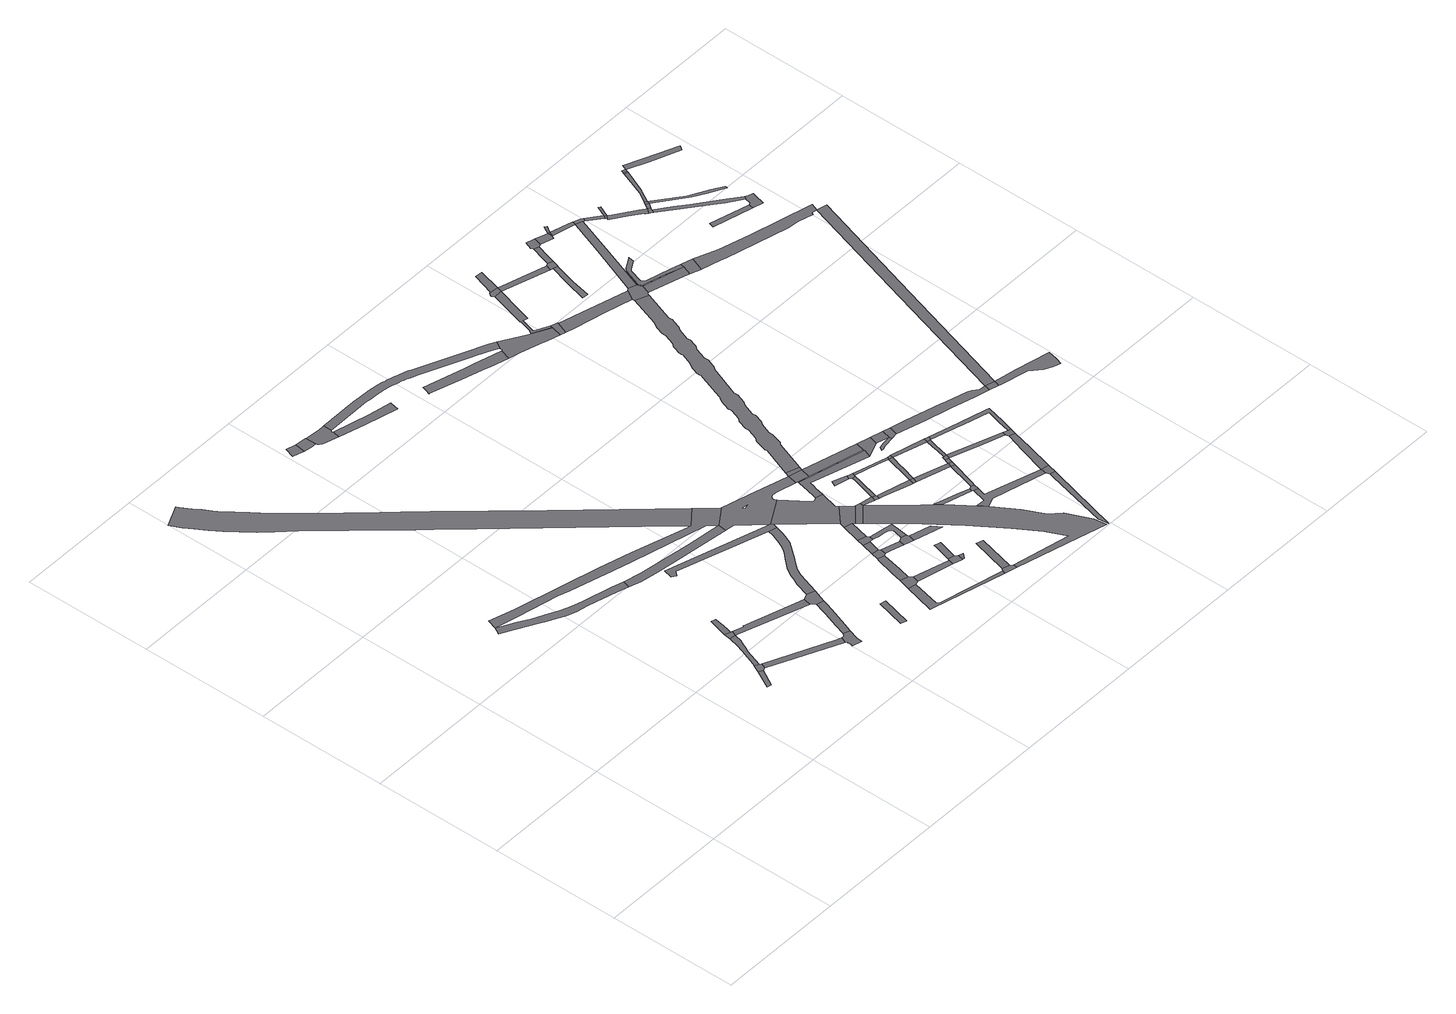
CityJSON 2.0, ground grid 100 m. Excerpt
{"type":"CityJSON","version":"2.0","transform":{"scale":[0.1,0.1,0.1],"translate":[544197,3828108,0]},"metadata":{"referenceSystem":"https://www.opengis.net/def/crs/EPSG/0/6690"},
"CityObjects":{
"road1":{"type":"Road","attributes":{"RoadStructureAttribute.sectionType":"1"},"geometry":[{"type":"MultiSurface","lod":"1","boundaries":[[[0,1,2,3]]]}]},
"road2":{"type":"Road","geometry":[{"type":"MultiSurface","lod":"1","boundaries":[[[4,0,3,5,6,7]]]}]},
"road3":{"type":"Road","attributes":{"RoadStructureAttribute.sectionType":"1"},"geometry":[{"type":"MultiSurface","lod":"1","boundaries":[[[8,9,10,11,12,13,14,15,16,17,18,19,20,21,22,23,24,25,26,27,28,29]]]}]},
"road4":{"type":"Road","attributes":{"RoadStructureAttribute.sectionType":"1"},"geometry":[{"type":"MultiSurface","lod":"1","boundaries":[[[30,31,32,33,34,4,7,35,36,37,38,39,40]]]}]},
"road5":{"type":"Road","geometry":[{"type":"MultiSurface","lod":"1","boundaries":[[[41,30,40,42,43]]]}]},
"road6":{"type":"Road","attributes":{"RoadStructureAttribute.sectionType":"1"},"geometry":[{"type":"MultiSurface","lod":"1","boundaries":[[[44,45,6,5,46,47]]]}]},
"road7":{"type":"Road","geometry":[{"type":"MultiSurface","lod":"1","boundaries":[[[48,49,50,51,52,41,43]]]}]},
"road8":{"type":"Road","attributes":{"function":"1","RoadStructureAttribute.sectionType":"7"},"geometry":[{"type":"MultiSurface","lod":"1","boundaries":[[[53,54,55,56,57,58,59,60,61,62,63,64,65,66,67,68,69,70,71,72,73,74,75,76,77,78,79,80,81,82,83,84,85,86]]]}]},
"road9":{"type":"Road","attributes":{"RoadStructureAttribute.sectionType":"1"},"geometry":[{"type":"MultiSurface","lod":"1","boundaries":[[[87,88,89,42,40,90,91,92,93]]]}]},
"road10":{"type":"Road","attributes":{"RoadStructureAttribute.sectionType":"1"},"geometry":[{"type":"MultiSurface","lod":"1","boundaries":[[[94,95,96,97,98,99,100,17,101,102,103,104,105,106,107,108,109,86,85]]]}]},
"road11":{"type":"Road","attributes":{"RoadStructureAttribute.sectionType":"1"},"geometry":[{"type":"MultiSurface","lod":"1","boundaries":[[[110,111,112,47,46,113,114,115,116,117,118,119,120]]]}]},
"road12":{"type":"Road","attributes":{"RoadStructureAttribute.sectionType":"1"},"geometry":[{"type":"MultiSurface","lod":"1","boundaries":[[[121,122,123,124,125,126,110,120,127,128,129,130]]]}]},
"road13":{"type":"Road","geometry":[{"type":"MultiSurface","lod":"1","boundaries":[[[131,132,133,134,135]]]}]},
"road14":{"type":"Road","geometry":[{"type":"MultiSurface","lod":"1","boundaries":[[[136,93,92,137,138,121,130,139]]]}]},
"road15":{"type":"Road","attributes":{"RoadStructureAttribute.sectionType":"1"},"geometry":[{"type":"MultiSurface","lod":"1","boundaries":[[[140,141,142,29,28,143,144,145,146,147,108]]]}]},
"road16":{"type":"Road","attributes":{"RoadStructureAttribute.sectionType":"1"},"geometry":[{"type":"MultiSurface","lod":"1","boundaries":[[[135,134,148,149,150]]]}]},
"road17":{"type":"Road","attributes":{"RoadStructureAttribute.sectionType":"1"},"geometry":[{"type":"MultiSurface","lod":"1","boundaries":[[[151,152,153,154]]]}]},
"road18":{"type":"Road","geometry":[{"type":"MultiSurface","lod":"1","boundaries":[[[155,156,157,158,150,149,159,160,161,162,163,164,165,166,167,168,169,170,171]]]}]},
"road19":{"type":"Road","geometry":[{"type":"MultiSurface","lod":"1","boundaries":[[[172,173,174,175,176,177,178,179]]]}]},
"road20":{"type":"Road","attributes":{"RoadStructureAttribute.sectionType":"1"},"geometry":[{"type":"MultiSurface","lod":"1","boundaries":[[[176,180,181,182,183,184,185,186,187,188,189,190,136,139,191,192,193,194,195,196,197,198,199,177]]]}]},
"road21":{"type":"Road","geometry":[{"type":"MultiSurface","lod":"1","boundaries":[[[200,201,202,203,204,205]]]}]},
"road22":{"type":"Road","attributes":{"RoadStructureAttribute.sectionType":"1"},"geometry":[{"type":"MultiSurface","lod":"1","boundaries":[[[206,207,208,209,210,211,212,165,164]]]}]},
"road23":{"type":"Road","attributes":{"RoadStructureAttribute.sectionType":"1"},"geometry":[{"type":"MultiSurface","lod":"1","boundaries":[[[213,214,215,200,205,216,217,218]]]}]},
"road24":{"type":"Road","attributes":{"RoadStructureAttribute.sectionType":"1"},"geometry":[{"type":"MultiSurface","lod":"1","boundaries":[[[201,219,220,221,222,223,224,225,202]]]}]},
"road25":{"type":"Road","attributes":{"RoadStructureAttribute.sectionType":"1"},"geometry":[{"type":"MultiSurface","lod":"1","boundaries":[[[204,203,226,227]]]}]},
"road26":{"type":"Road","geometry":[{"type":"MultiSurface","lod":"1","boundaries":[[[228,213,218,229,230,231]]]}]},
"road27":{"type":"Road","attributes":{"RoadStructureAttribute.sectionType":"1"},"geometry":[{"type":"MultiSurface","lod":"1","boundaries":[[[232,228,231,233,234]]]}]},
"road28":{"type":"Road","geometry":[{"type":"MultiSurface","lod":"1","boundaries":[[[235,232,234,236,237,238,239]]]}]},
"road29":{"type":"Road","attributes":{"RoadStructureAttribute.sectionType":"1"},"geometry":[{"type":"MultiSurface","lod":"1","boundaries":[[[230,229,240,241,242]]]}]},
"road30":{"type":"Road","geometry":[{"type":"MultiSurface","lod":"1","boundaries":[[[243,244,245,246,247,248,249,250,109,108,147,251,252,179,253,254],[255,256,257,258]]]}]},
"road31":{"type":"Road","attributes":{"RoadStructureAttribute.sectionType":"1"},"geometry":[{"type":"MultiSurface","lod":"1","boundaries":[[[259,235,239,260]]]}]},
"road32":{"type":"Road","geometry":[{"type":"MultiSurface","lod":"1","boundaries":[[[261,227,226,262,263,264]]]}]},
"road33":{"type":"Road","geometry":[{"type":"MultiSurface","lod":"1","boundaries":[[[265,266,267,268,269,253,179,178,270,271,272,273,274]]]}]},
"road34":{"type":"Road","attributes":{"RoadStructureAttribute.sectionType":"1"},"geometry":[{"type":"MultiSurface","lod":"1","boundaries":[[[275,276,277,278,279,238,237,280,281,282,283,284,285,286,287]]]}]},
"road35":{"type":"Road","geometry":[{"type":"MultiSurface","lod":"1","boundaries":[[[286,242,241,288,289,290,287]]]}]},
"road36":{"type":"Road","geometry":[{"type":"MultiSurface","lod":"1","boundaries":[[[291,292,263,262]]]}]},
"road37":{"type":"Road","attributes":{"RoadStructureAttribute.sectionType":"1"},"geometry":[{"type":"MultiSurface","lod":"1","boundaries":[[[293,294,295,296,261,264]]]}]},
"road38":{"type":"Road","geometry":[{"type":"MultiSurface","lod":"1","boundaries":[[[297,223,222,298,299,300]]]}]},
"road39":{"type":"Road","geometry":[{"type":"MultiSurface","lod":"1","boundaries":[[[271,270,259,260,301,302]]]}]},
"road40":{"type":"Road","attributes":{"RoadStructureAttribute.sectionType":"1"},"geometry":[{"type":"MultiSurface","lod":"1","boundaries":[[[303,304,305,306,307,308,309,310,311,312,313,314,315,316,317,318,319,171,170,320,321,322,323,324,325,326,327,328,329,330,331,332,333,334,335,336,337,338,339,340]]]}]},
"road41":{"type":"Road","attributes":{"RoadStructureAttribute.sectionType":"1"},"geometry":[{"type":"MultiSurface","lod":"1","boundaries":[[[341,342,297,300]]]}]},
"road42":{"type":"Road","geometry":[{"type":"MultiSurface","lod":"1","boundaries":[[[302,301,343,344,345]]]}]},
"road43":{"type":"Road","attributes":{"RoadStructureAttribute.sectionType":"1"},"geometry":[{"type":"MultiSurface","lod":"1","boundaries":[[[346,347,289,288]]]}]},
"road44":{"type":"Road","geometry":[{"type":"MultiSurface","lod":"1","boundaries":[[[345,344,348,349]]]}]},
"road45":{"type":"Road","geometry":[{"type":"MultiSurface","lod":"1","boundaries":[[[249,248,350,351]]]}]},
"road46":{"type":"Road","geometry":[{"type":"MultiSurface","lod":"1","boundaries":[[[349,348,352,353,354]]]}]},
"road47":{"type":"Road","attributes":{"RoadStructureAttribute.sectionType":"1"},"geometry":[{"type":"MultiSurface","lod":"1","boundaries":[[[355,249,351,356]]]}]},
"road48":{"type":"Road","attributes":{"RoadStructureAttribute.sectionType":"1"},"geometry":[{"type":"MultiSurface","lod":"1","boundaries":[[[357,358,359,360,361,362,363,364,365,366,367,368,369,370]]]}]},
"road49":{"type":"Road","geometry":[{"type":"MultiSurface","lod":"1","boundaries":[[[371,372,373,374,375,376,377]]]}]},
"road50":{"type":"Road","attributes":{"function":"1","RoadStructureAttribute.sectionType":"6"},"geometry":[{"type":"MultiSurface","lod":"1","boundaries":[[[378,379,349,354,380,381]]]}]},
"road51":{"type":"Road","attributes":{"function":"1","RoadStructureAttribute.sectionType":"7"},"geometry":[{"type":"MultiSurface","lod":"1","boundaries":[[[382,344,343,383,384,385,386,387,299,298,388,389,390,391,392,393,394,395]]]}]},
"road52":{"type":"Road","geometry":[{"type":"MultiSurface","lod":"1","boundaries":[[[396,377,376,378,381,397,398]]]}]},
"road53":{"type":"Road","geometry":[{"type":"MultiSurface","lod":"1","boundaries":[[[399,353,352,400,401,402,403]]]}]},
"road54":{"type":"Road","attributes":{"RoadStructureAttribute.sectionType":"1"},"geometry":[{"type":"MultiSurface","lod":"1","boundaries":[[[404,405,406,407,274,273,408,409,410,411,412,413]]]}]},
"road55":{"type":"Road","attributes":{"RoadStructureAttribute.sectionType":"1"},"geometry":[{"type":"MultiSurface","lod":"1","boundaries":[[[414,415,416,417,395,418,419,420]]]}]},
"road56":{"type":"Road","attributes":{"RoadStructureAttribute.sectionType":"1"},"geometry":[{"type":"MultiSurface","lod":"1","boundaries":[[[351,350,421,422]]]}]},
"road57":{"type":"Road","geometry":[{"type":"MultiSurface","lod":"1","boundaries":[[[403,402,423,424,425]]]}]},
"road58":{"type":"Road","attributes":{"RoadStructureAttribute.sectionType":"1"},"geometry":[{"type":"MultiSurface","lod":"1","boundaries":[[[426,398,397,427,428,429]]]}]},
"road59":{"type":"Road","geometry":[{"type":"MultiSurface","lod":"1","boundaries":[[[428,430,431,432,403,425,433,434,435,436]]]}]},
"road60":{"type":"Road","geometry":[{"type":"MultiSurface","lod":"1","boundaries":[[[437,420,419,438,439,440]]]}]},
"road61":{"type":"Road","attributes":{"function":"1","RoadStructureAttribute.sectionType":"6"},"geometry":[{"type":"MultiSurface","lod":"1","boundaries":[[[424,423,441,442]]]}]},
"road62":{"type":"Road","geometry":[{"type":"MultiSurface","lod":"1","boundaries":[[[443,429,428,436]]]}]},
"road63":{"type":"Road","geometry":[{"type":"MultiSurface","lod":"1","boundaries":[[[441,444,445,437,440,446,447,448]]]}]},
"road64":{"type":"Road","geometry":[{"type":"MultiSurface","lod":"1","boundaries":[[[422,421,449,413,412,450,451]]]}]},
"road65":{"type":"Road","attributes":{"RoadStructureAttribute.sectionType":"1"},"geometry":[{"type":"MultiSurface","lod":"1","boundaries":[[[438,452,453,394,454,455,456,457,439]]]}]},
"road66":{"type":"Road","geometry":[{"type":"MultiSurface","lod":"1","boundaries":[[[458,340,339,459,460,461,370,369,462,463,464,465,466,467]]]}]},
"road67":{"type":"Road","geometry":[{"type":"MultiSurface","lod":"1","boundaries":[[[442,441,448,468]]]}]},
"road68":{"type":"Road","attributes":{"RoadStructureAttribute.sectionType":"1"},"geometry":[{"type":"MultiSurface","lod":"1","boundaries":[[[469,470,471,472,473,474,475,476]]]}]},
"road69":{"type":"Road","geometry":[{"type":"MultiSurface","lod":"1","boundaries":[[[477,478,442,468,479]]]}]},
"road70":{"type":"Road","geometry":[{"type":"MultiSurface","lod":"1","boundaries":[[[443,436,480,481]]]}]},
"road71":{"type":"Road","geometry":[{"type":"MultiSurface","lod":"1","boundaries":[[[482,477,479,483,484,485]]]}]},
"road72":{"type":"Road","geometry":[{"type":"MultiSurface","lod":"1","boundaries":[[[486,487,488,489,490,491]]]}]},
"road73":{"type":"Road","attributes":{"RoadStructureAttribute.sectionType":"1"},"geometry":[{"type":"MultiSurface","lod":"1","boundaries":[[[451,450,492,469,493]]]}]},
"road74":{"type":"Road","attributes":{"RoadStructureAttribute.sectionType":"7"},"geometry":[{"type":"MultiSurface","lod":"1","boundaries":[[[494,495,496,497,498,499,500,501,502,503,504,505,506,507,508,509,510,511,512,513,514,515,516,517,518,519,520,521,522,523,524,525,526,527,528,529,530,531,532,533,534,535,536,537,538,539,540,541,542,543,544,545,546,547,548,549,550,551,552,553,554,555,556,557,558,559,560,561,355,356]]]}]},
"road75":{"type":"Road","attributes":{"function":"1","RoadStructureAttribute.sectionType":"6"},"geometry":[{"type":"MultiSurface","lod":"1","boundaries":[[[480,562,563,485,484,564,565,566]]]}]},
"road76":{"type":"Road","geometry":[{"type":"MultiSurface","lod":"1","boundaries":[[[493,469,476,567,568,569]]]}]},
"road77":{"type":"Road","geometry":[{"type":"MultiSurface","lod":"1","boundaries":[[[481,480,566,570,571]]]}]},
"road78":{"type":"Road","geometry":[{"type":"MultiSurface","lod":"1","boundaries":[[[572,573,574,467,466,575,576]]]}]},
"road79":{"type":"Road","attributes":{"RoadStructureAttribute.sectionType":"1"},"geometry":[{"type":"MultiSurface","lod":"1","boundaries":[[[577,578,579,580,581,582,583,584,585,586,587,588,589,590,591,592,574,573]]]}]},
"road80":{"type":"Road","geometry":[{"type":"MultiSurface","lod":"1","boundaries":[[[456,455,486,491,593]]]}]},
"road81":{"type":"Road","geometry":[{"type":"MultiSurface","lod":"1","boundaries":[[[594,484,483,595,596,597]]]}]},
"road82":{"type":"Road","attributes":{"RoadStructureAttribute.sectionType":"1"},"geometry":[{"type":"MultiSurface","lod":"1","boundaries":[[[598,599,456,593,600,601]]]}]},
"road83":{"type":"Road","geometry":[{"type":"MultiSurface","lod":"1","boundaries":[[[602,603,604,605,585,584,606,607]]]}]},
"road84":{"type":"Road","geometry":[{"type":"MultiSurface","lod":"1","boundaries":[[[608,609,610,611,612,571,570,613,614,615,616,617,618]]]}]},
"road85":{"type":"Road","attributes":{"RoadStructureAttribute.sectionType":"1"},"geometry":[{"type":"MultiSurface","lod":"1","boundaries":[[[619,607,606,620]]]}]},
"road86":{"type":"Road","attributes":{"RoadStructureAttribute.sectionType":"1"},"geometry":[{"type":"MultiSurface","lod":"1","boundaries":[[[576,575,621,622,623,624]]]}]},
"road87":{"type":"Road","geometry":[{"type":"MultiSurface","lod":"1","boundaries":[[[597,596,598,601,618,617]]]}]},
"road88":{"type":"Road","attributes":{"RoadStructureAttribute.sectionType":"1"},"geometry":[{"type":"MultiSurface","lod":"1","boundaries":[[[625,626,627,628,629,630,569,568,631,632,633,634,635,636]]]}]},
"road89":{"type":"Road","attributes":{"RoadStructureAttribute.sectionType":"1"},"geometry":[{"type":"MultiSurface","lod":"1","boundaries":[[[606,584,637,638]]]}]},
"road90":{"type":"Road","attributes":{"RoadStructureAttribute.sectionType":"1"},"geometry":[{"type":"MultiSurface","lod":"1","boundaries":[[[639,640,641,642,643,644,645,646]]]}]},
"road91":{"type":"Road","geometry":[{"type":"MultiSurface","lod":"1","boundaries":[[[647,624,623,528,527,648,649,650,651]]]}]},
"road92":{"type":"Road","geometry":[{"type":"MultiSurface","lod":"1","boundaries":[[[652,638,637,639,646,653,654]]]}]},
"road93":{"type":"Road","attributes":{"RoadStructureAttribute.sectionType":"1"},"geometry":[{"type":"MultiSurface","lod":"1","boundaries":[[[655,656,652,654,657,658]]]}]},
"road94":{"type":"Road","geometry":[{"type":"MultiSurface","lod":"1","boundaries":[[[636,635,659,660]]]}]},
"road95":{"type":"Road","geometry":[{"type":"MultiSurface","lod":"1","boundaries":[[[661,662,663,655,658,664,665,666]]]}]},
"road96":{"type":"Road","attributes":{"RoadStructureAttribute.sectionType":"1"},"geometry":[{"type":"MultiSurface","lod":"1","boundaries":[[[667,650,649,668,669,670]]]}]},
"road97":{"type":"Road","attributes":{"RoadStructureAttribute.sectionType":"1"},"geometry":[{"type":"MultiSurface","lod":"1","boundaries":[[[666,665,671,672,673]]]}]},
"road98":{"type":"Road","attributes":{"RoadStructureAttribute.sectionType":"1"},"geometry":[{"type":"MultiSurface","lod":"1","boundaries":[[[674,675,676,677,678,679,680,681,682,683,684,685,686,687,688,689,690,691,692,693,694,695,696,697,698]]]}]},
"road99":{"type":"Road","attributes":{"RoadStructureAttribute.sectionType":"1"},"geometry":[{"type":"MultiSurface","lod":"1","boundaries":[[[699,700,701,702,647,651,703,704,705,706]]]}]},
"road100":{"type":"Road","geometry":[{"type":"MultiSurface","lod":"1","boundaries":[[[673,672,707,708]]]}]},
"road101":{"type":"Road","geometry":[{"type":"MultiSurface","lod":"1","boundaries":[[[709,710,711,712,673,708]]]}]},
"road102":{"type":"Road","attributes":{"RoadStructureAttribute.sectionType":"1"},"geometry":[{"type":"MultiSurface","lod":"1","boundaries":[[[713,714,660,659,715,716,717,718,719,720,721,722]]]}]},
"road103":{"type":"Road","attributes":{"RoadStructureAttribute.sectionType":"1"},"geometry":[{"type":"MultiSurface","lod":"1","boundaries":[[[708,707,699,723]]]}]},
"road104":{"type":"Road","geometry":[{"type":"MultiSurface","lod":"1","boundaries":[[[724,725,698,697,670,669,726,727,728]]]}]},
"road105":{"type":"Road","geometry":[{"type":"MultiSurface","lod":"1","boundaries":[[[723,699,706,729,730,731,732,733]]]}]},
"road106":{"type":"Road","attributes":{"RoadStructureAttribute.sectionType":"1"},"geometry":[{"type":"MultiSurface","lod":"1","boundaries":[[[734,735,730,729,736,737]]]}]},
"road107":{"type":"Road","geometry":[{"type":"MultiSurface","lod":"1","boundaries":[[[737,736,738,739]]]}]},
"road108":{"type":"Road","geometry":[{"type":"MultiSurface","lod":"1","boundaries":[[[740,741,742,743,737,739]]]}]},
"road109":{"type":"Road","attributes":{"RoadStructureAttribute.sectionType":"1"},"geometry":[{"type":"MultiSurface","lod":"1","boundaries":[[[744,745,746,739,738,747,748,749,750,751,752,753]]]}]},
"road110":{"type":"Road","geometry":[{"type":"MultiSurface","lod":"1","boundaries":[[[754,755,636,660,756,757]]]}]},
"road111":{"type":"Road","geometry":[{"type":"MultiSurface","lod":"1","boundaries":[[[753,752,758,759,760,761]]]}]},
"road112":{"type":"Road","attributes":{"RoadStructureAttribute.sectionType":"1"},"geometry":[{"type":"MultiSurface","lod":"1","boundaries":[[[762,753,761,763]]]}]},
"road113":{"type":"Road","attributes":{"RoadStructureAttribute.sectionType":"1"},"geometry":[{"type":"MultiSurface","lod":"1","boundaries":[[[764,765,766,728,727,767,768,769,770,771,772,754,773]]]}]},
"road114":{"type":"Road","geometry":[{"type":"MultiSurface","lod":"1","boundaries":[[[774,762,763,775]]]}]},
"road115":{"type":"Road","attributes":{"RoadStructureAttribute.sectionType":"1"},"geometry":[{"type":"MultiSurface","lod":"1","boundaries":[[[776,777,778,779]]]}]},
"road116":{"type":"Road","attributes":{"RoadStructureAttribute.sectionType":"1"},"geometry":[{"type":"MultiSurface","lod":"1","boundaries":[[[780,781,774,775,782,783,784,785,786,787]]]}]},
"road117":{"type":"Road","attributes":{"RoadStructureAttribute.sectionType":"1"},"geometry":[{"type":"MultiSurface","lod":"1","boundaries":[[[788,789,790,760,759,791,792,793,794,795,796,797]]]}]},
"road118":{"type":"Road","attributes":{"RoadStructureAttribute.sectionType":"1"},"geometry":[{"type":"MultiSurface","lod":"1","boundaries":[[[798,799,800,801,802,803,804,805,806,775,763]]]}]},
"road119":{"type":"Road","geometry":[{"type":"MultiSurface","lod":"1","boundaries":[[[807,780,787,808]]]}]},
"road120":{"type":"Road","attributes":{"RoadStructureAttribute.sectionType":"1"},"geometry":[{"type":"MultiSurface","lod":"1","boundaries":[[[809,810,807,808,811]]]}]},
"road121":{"type":"Road","geometry":[{"type":"MultiSurface","lod":"1","boundaries":[[[812,797,796,813,779,778,814,815,816]]]}]},
"road122":{"type":"Road","attributes":{"RoadStructureAttribute.sectionType":"1"},"geometry":[{"type":"MultiSurface","lod":"1","boundaries":[[[817,818,819,820,821,822,823,824,825,811]]]}]}
},
"vertices":[
[1418,823,0],[1346,685,0],[1378,677,0],[1451,806,0],
[1447,879,0],[1474,812,0],[1493,856,0],[1476,864,0],
[1426,2077,0],[1202,2131,0],[1129,2153,0],[1083,2168,0],[1034,2188,0],[966,2221,0],[853,2276,0],[761,2330,0],[669,2377,0],[631,2399,0],[604,2347,0],[707,2293,0],[788,2249,0],[845,2215,0],[897,2186,0],[959,2154,0],[1021,2125,0],[1091,2100,0],[1188,2079,0],[1408,2020,0],[1495,1994,0],[1512,2051,0],
[1544,1167,0],[1521,1080,0],[1507,1041,0],[1504,1032,0],[1455,895,0],[1528,1007,0],[1534,1020,0],[1538,1027,0],[1558,1069,0],[1575,1105,0],[1590,1165,0],
[1550,1226,0],[1604,1203,0],[1594,1206,0],
[2007,625,0],[1993,631,0],[2003,575,0],[2022,619,0],
[1603,1244,0],[1609,1280,0],[1625,1359,0],[1590,1371,0],[1550,1229,0],
[1561,3052,0],[1464,3162,0],[1213,3449,0],[1085,3590,0],[996,3694,0],[839,3870,0],[683,4044,0],[523,4234,0],[440,4341,0],[379,4420,0],[333,4480,0],[295,4537,0],[260,4597,0],[224,4651,0],[181,4726,0],[172,4744,0],[4,4662,0],[48,4577,0],[88,4515,0],[139,4433,0],[192,4354,0],[256,4269,0],[329,4180,0],[407,4096,0],[511,3984,0],[625,3858,0],[728,3737,0],[860,3590,0],[1016,3410,0],[1173,3234,0],[1279,3111,0],[1994,2308,0],[2204,2068,0],[2337,2172,0],
[2052,1072,0],[1694,1185,0],[1687,1172,0],[1606,1160,0],[2000,1031,0],[2132,988,0],[2143,1044,0],
[2202,2069,0],[2184,2071,0],[1761,2195,0],[1510,2262,0],[1245,2325,0],[850,2420,0],[654,2476,0],[814,2360,0],[1130,2291,0],[1218,2264,0],[1448,2201,0],[1479,2192,0],[1692,2138,0],[2269,1993,0],[2327,1930,0],[2465,2027,0],
[2059,639,0],[2050,626,0],[2038,619,0],[2011,568,0],[2013,556,0],[2014,538,0],[2011,524,0],[2008,518,0],[2081,498,0],[2083,544,0],[2109,622,0],
[2158,952,0],[2155,935,0],[2154,931,0],[2145,905,0],[2129,855,0],[2086,723,0],[2133,691,0],[2185,847,0],[2205,906,0],[2215,938,0],
[1058,4552,0],[1036,4477,0],[1075,4465,0],[1121,4453,0],[1132,4534,0],
[2191,1065,0],[2149,975,0],[2157,964,0],[2251,1044,0],
[2067,1960,0],[1866,1987,0],[1651,2020,0],[1591,1966,0],[1730,1940,0],[1873,1921,0],[2093,1895,0],[2319,1867,0],
[1180,4443,0],[1226,4440,0],[1223,4523,0],
[2432,641,0],[2375,415,0],[2421,403,0],[2477,630,0],
[1377,4512,0],[1345,4511,0],[1265,4518,0],[1227,4523,0],[1229,4429,0],[1236,4419,0],[1254,4404,0],[1349,4378,0],[1370,4372,0],[1374,4371,0],[1386,4425,0],[1381,4430,0],[1380,4435,0],[1379,4436,0],[1379,4438,0],[1390,4450,0],[1389,4512,0],
[1765,1914,0],[1748,1847,0],[1780,1827,0],[1806,1857,0],[2496,1646,0],[2558,1632,0],[2565,1664,0],[2551,1680,0],
[2483,1597,0],[2454,1522,0],[2435,1480,0],[2414,1451,0],[2390,1422,0],[2364,1396,0],[2336,1364,0],[2305,1327,0],[2266,1263,0],[2250,1226,0],[2227,1174,0],[2310,1218,0],[2335,1268,0],[2391,1336,0],[2399,1345,0],[2474,1435,0],[2503,1474,0],[2518,1515,0],[2538,1563,0],[2556,1621,0],
[2687,688,0],[2665,600,0],[2724,585,0],[2754,595,0],[2768,645,0],[2750,672,0],
[1578,4315,0],[1827,4253,0],[1828,4252,0],[1835,4287,0],[1841,4322,0],[1669,4358,0],[1388,4425,0],
[2750,934,0],[2746,918,0],[2708,771,0],[2770,762,0],[2803,919,0],[2803,920,0],
[2606,368,0],[2603,359,0],[2626,354,0],[3184,213,0],[3190,237,0],[2691,352,0],[2674,369,0],
[3031,528,0],[3041,570,0],
[2765,993,0],[2825,931,0],[2830,973,0],[2820,985,0],
[2790,1092,0],[2823,999,0],[2844,1078,0],
[2804,1147,0],[2854,1081,0],[2873,1078,0],[2879,1109,0],[2868,1131,0],
[2862,920,0],[2964,892,0],[2975,935,0],
[2751,1836,0],[2763,1848,0],[2779,1853,0],[2812,1852,0],[2819,1852,0],[2965,1816,0],[2983,1892,0],[2677,1972,0],[2348,1863,0],[2391,1858,0],[2757,1802,0],[2748,1820,0],[2567,1910,0],[2556,1922,0],[2598,1916,0],[2598,1915,0],
[2842,1298,0],[2905,1282,0],
[3049,583,0],[3106,509,0],[3117,554,0],[3099,573,0],
[2926,1616,0],[2922,1614,0],[2909,1611,0],[2897,1618,0],[2844,1688,0],[2853,1340,0],[2974,1455,0],[2958,1473,0],[2992,1609,0],[2938,1623,0],
[3057,1001,0],[3065,1072,0],[3066,1080,0],[3010,1089,0],[2924,1102,0],[2924,1069,0],[2978,1060,0],[3009,1055,0],[3013,1049,0],[3024,1030,0],[3019,1003,0],[3008,952,0],[3050,943,0],
[3039,871,0],[3053,920,0],[3052,924,0],
[3120,506,0],[3154,546,0],
[3136,709,0],[3140,724,0],[3092,738,0],[3086,716,0],
[3209,257,0],[3275,190,0],[3282,220,0],[3262,240,0],
[2918,1267,0],[3047,1377,0],
[2690,4203,0],[2525,4275,0],[2185,4422,0],[2173,4428,0],[2157,4436,0],[2130,4445,0],[2074,4462,0],[2051,4470,0],[1989,4486,0],[1977,4488,0],[1963,4492,0],[1954,4494,0],[1912,4502,0],[1894,4504,0],[1850,4510,0],[1810,4512,0],[1690,4515,0],[1751,4451,0],[1776,4449,0],[1862,4442,0],[1876,4441,0],[1895,4440,0],[1907,4438,0],[1918,4437,0],[1945,4432,0],[1968,4427,0],[2012,4415,0],[2057,4403,0],[2062,4401,0],[2084,4394,0],[2111,4383,0],[2153,4366,0],[2526,4207,0],[2542,4202,0],[2667,4144,0],[2690,4132,0],[2704,4125,0],[2738,4178,0],
[3334,528,0],[3282,540,0],
[2950,1229,0],[3081,1340,0],[3087,1368,0],
[3262,810,0],[3218,877,0],
[3171,1314,0],[3181,1349,0],
[3068,1791,0],[3086,1866,0],
[3203,1305,0],[3211,1332,0],[3204,1337,0],
[2996,1927,0],[3095,1891,0],
[2526,4142,0],[2494,4150,0],[2471,4156,0],[2408,4173,0],[2094,4262,0],[2082,4227,0],[2071,4192,0],[2072,4192,0],[2315,4120,0],[2472,4073,0],[2473,4073,0],[2527,4057,0],[2669,4017,0],[2692,4098,0],
[3128,1643,0],[3126,1639,0],[3113,1611,0],[3109,1603,0],[3130,1598,0],[3219,1577,0],[3229,1605,0],
[3239,1562,0],[3229,1524,0],[3249,1508,0],[3263,1561,0],
[3334,1056,0],[3142,1004,0],[3373,704,0],[3540,460,0],[3654,279,0],[3726,127,0],[3750,70,0],[3972,11,0],[3959,113,0],[3873,298,0],[3798,375,0],[3717,532,0],[3605,711,0],[3428,951,0],
[3251,1597,0],[3266,1572,0],[3272,1591,0],
[3259,1320,0],[3233,1296,0],[3434,1236,0],[3458,1230,0],[3469,1269,0],
[2982,1803,0],[2965,1735,0],[2964,1731,0],[2963,1725,0],[3011,1688,0],[3015,1702,0],[3017,1712,0],[3025,1742,0],[3473,1614,0],[3494,1675,0],
[3591,936,0],[3465,974,0],[3395,996,0],[3408,978,0],[3491,934,0],[3648,890,0],[3655,916,0],
[3491,1687,0],[3509,1757,0],
[3481,1223,0],[3492,1260,0],[3493,1262,0],
[3334,1574,0],[3450,1523,0],[3530,1502,0],[3539,1517,0],
[3526,1490,0],[3509,1422,0],[3498,1382,0],[3526,1374,0],[3536,1406,0],[3557,1477,0],[3562,1493,0],
[3680,924,0],[3661,886,0],[3694,877,0],[3705,917,0],
[3738,1147,0],[3750,1180,0],
[3564,1518,0],
[3690,960,0],[3684,938,0],[3712,939,0],[3717,958,0],[3770,1138,0],
[3494,1682,0],[3595,1662,0],[3612,1731,0],
[3632,771,0],[3564,773,0],[3680,739,0],[4093,636,0],[4100,683,0],[3674,809,0],
[2919,4071,0],[2704,4115,0],[2704,4106,0],[2702,4101,0],[2745,3996,0],[2753,3994,0],[2903,3951,0],[2956,3935,0],[3056,3907,0],[3079,3989,0],
[3779,1171,0],
[3693,1636,0],[3631,1628,0],[3581,1618,0],[3566,1593,0],[3586,1590,0],[3586,1593,0],[3614,1603,0],[3696,1614,0],
[3763,1217,0],[3757,1201,0],[3790,1208,0],
[3820,1418,0],[3829,1450,0],
[3772,1245,0],[3795,1210,0],[3802,1243,0],[3782,1240,0],
[4103,608,0],[4094,571,0],[3978,90,0],[3989,10,0],[4133,565,0],[4142,598,0],
[3607,1659,0],[3711,1705,0],
[3181,2131,0],[3196,2146,0],[3221,2230,0],[3221,2235,0],[3220,2262,0],[3250,2346,0],[3269,2368,0],[3291,2437,0],[3289,2462,0],[3322,2554,0],[3340,2578,0],[3365,2654,0],[3365,2685,0],[3374,2711,0],[3444,2900,0],[3450,2919,0],[3472,2948,0],[3477,2962,0],[3496,3018,0],[3495,3039,0],[3495,3049,0],[3525,3139,0],[3546,3165,0],[3550,3179,0],[3567,3230,0],[3567,3250,0],[3567,3259,0],[3596,3345,0],[3615,3369,0],[3632,3421,0],[3641,3448,0],[3640,3468,0],[3639,3481,0],[3720,3713,0],[3625,3755,0],[3542,3514,0],[3524,3486,0],[3518,3471,0],[3497,3410,0],[3497,3390,0],[3497,3381,0],[3467,3295,0],[3449,3271,0],[3444,3255,0],[3427,3204,0],[3427,3184,0],[3427,3173,0],[3397,3086,0],[3377,3057,0],[3371,3040,0],[3353,2987,0],[3353,2966,0],[3353,2955,0],[3345,2930,0],[3277,2737,0],[3274,2730,0],[3271,2720,0],[3249,2691,0],[3223,2611,0],[3224,2585,0],[3197,2502,0],[3177,2478,0],[3153,2403,0],[3153,2378,0],[3125,2294,0],[3105,2267,0],[3076,2173,0],[3081,2158,0],
[3809,1367,0],[3797,1310,0],[3818,1306,0],[3831,1357,0],[3845,1416,0],
[3736,1619,0],[3748,1622,0],[3766,1691,0],
[3855,1418,0],[3861,1441,0],
[3135,3995,0],[3083,4014,0],[3081,3994,0],[3099,3895,0],[3133,3988,0],
[2973,4069,0],[3005,4183,0],[3016,4179,0],[3040,4172,0],[3040,4173,0],[3050,4207,0],[3069,4273,0],[3125,4472,0],[3061,4468,0],[2988,4206,0],[2984,4189,0],[2989,4187,0],[2957,4077,0],[2953,4079,0],[2944,4061,0],[3075,3996,0],
[4160,668,0],
[4021,1167,0],[4011,1137,0],[4199,1074,0],[4208,1103,0],
[4209,1047,0],[4162,892,0],[4214,879,0],[4255,1035,0],
[3067,4521,0],[3049,4495,0],[3051,4489,0],[3055,4482,0],[3135,4511,0],[3076,4518,0],
[4293,1181,0],[4329,1320,0],[4304,1328,0],[4108,1378,0],[4094,1381,0],[4085,1354,0],[4095,1351,0],[4296,1295,0],[4270,1188,0],[4246,1090,0],[4267,1084,0],
[3127,4692,0],[3185,4688,0],
[3169,3876,0],[3414,3825,0],[3620,3771,0],[3663,3847,0],
[4425,1486,0],[4389,1516,0],[4357,1533,0],[4200,1576,0],[4163,1586,0],[3885,1661,0],[3971,1562,0],[4140,1518,0],[4170,1511,0],[4347,1464,0],[4462,1434,0],[4473,1480,0],
[3492,4365,0],[3504,4405,0],
[3514,4358,0],[3472,4211,0],[3466,4193,0],[3422,4026,0],[3470,4024,0],[3503,4182,0],[3512,4212,0],[3551,4348,0],
[3685,3862,0],[3726,3730,0],[3739,3736,0],[3762,3803,0],[3747,3841,0],
[3528,4414,0],[3553,4353,0],[3567,4403,0],
[3576,4576,0],[3546,4473,0],[3584,4462,0],[3613,4561,0],
[4536,1415,0],[4547,1460,0],
[3586,4650,0],[3568,4593,0],[3577,4580,0],[3615,4562,0],[3636,4573,0],[3653,4631,0],
[3807,3791,0],[4007,3662,0],[4052,3646,0],[4077,3719,0],
[3739,4543,0],[3746,4567,0],[3751,4603,0],
[4015,3769,0],[3814,3822,0],[3806,3830,0],[3799,3837,0],[3794,3852,0],[3828,3955,0],[3832,3959,0],[3838,3965,0],[3907,4008,0],[3911,4029,0],[3914,4051,0],[3902,4043,0],[3827,4000,0],[3815,3990,0],[3812,3984,0],[3791,3938,0],[3790,3937,0],[3786,3925,0],[3754,3836,0],[3769,3809,0],[3789,3804,0],[3927,3766,0],[4078,3720,0],[4078,3719,0],[4082,3750,0],
[3930,4522,0],[3929,4517,0],[3916,4482,0],[3822,4215,0],[3882,4215,0],[3971,4467,0],[3984,4500,0],[3986,4505,0],
[3752,4566,0],[3766,4599,0],
[3796,4649,0],[3781,4659,0],[3771,4644,0],[3753,4607,0],
[4992,1372,0],[4727,1429,0],[4548,1412,0],[4764,1363,0],[4845,1294,0],[4909,1264,0],[4960,1247,0],[4976,1294,0],[4978,1306,0],[4993,1372,0],
[3940,4551,0],
[4090,3747,0],[4085,3749,0],[4124,3620,0],[4132,3618,0],[4172,3723,0],
[3998,4500,0],[4012,4518,0],[3997,4531,0],[3995,4532,0],[3941,4550,0],
[4104,4446,0],[4101,4449,0],[4100,4413,0],[4117,4433,0],
[4112,4403,0],[4130,4421,0],
[4167,4505,0],[4160,4510,0],[4152,4515,0],[4152,4514,0],
[4346,4269,0],[4305,4296,0],[4155,4398,0],[4103,4392,0],[4115,4384,0],[4215,4312,0],[4305,4247,0],[4303,4243,0],[4323,4228,0],[4352,4265,0],
[5057,3414,0],[4767,2454,0],[4844,2438,0],[5134,3396,0],
[4333,4220,0],[4350,4210,0],[4362,4234,0],[4373,4252,0],
[4373,4300,0],[4395,4287,0],
[5064,3475,0],[4594,3590,0],[4354,3657,0],[4288,3578,0],[4314,3564,0],[4806,3444,0],[4893,3433,0],[5009,3406,0],[5014,3422,0],[5077,3472,0],
[4386,4322,0],[4406,4310,0],
[4505,3860,0],[4495,3821,0],[4800,3744,0],[4810,3783,0],
[4508,4595,0],[4432,4399,0],[4451,4391,0],[4455,4400,0],[4456,4401,0],[4470,4430,0],[4473,4436,0],[4534,4584,0],
[4740,3944,0],[4564,4079,0],[4478,4144,0],[4489,4099,0],[4564,4039,0],[4660,3963,0],[4723,3914,0],[4781,3874,0],[4836,3835,0],[4853,3858,0],
[4503,4204,0],[4623,4115,0],[4714,4066,0],[4839,3999,0],[4842,3997,0],[4843,4006,0],[4844,4015,0],[4761,4066,0],[4613,4147,0],
[4512,4605,0],[4539,4594,0],
[4520,4626,0],[4514,4610,0],[4547,4615,0],
[4874,3843,0],[4825,3789,0],[4883,3724,0],[4903,3809,0],[4910,3832,0],
[4552,4613,0],[4702,4548,0],[4927,4458,0],[4940,4476,0],[4952,4493,0],[4948,4495,0],[4814,4552,0],[4568,4653,0],[4564,4654,0]
]}
